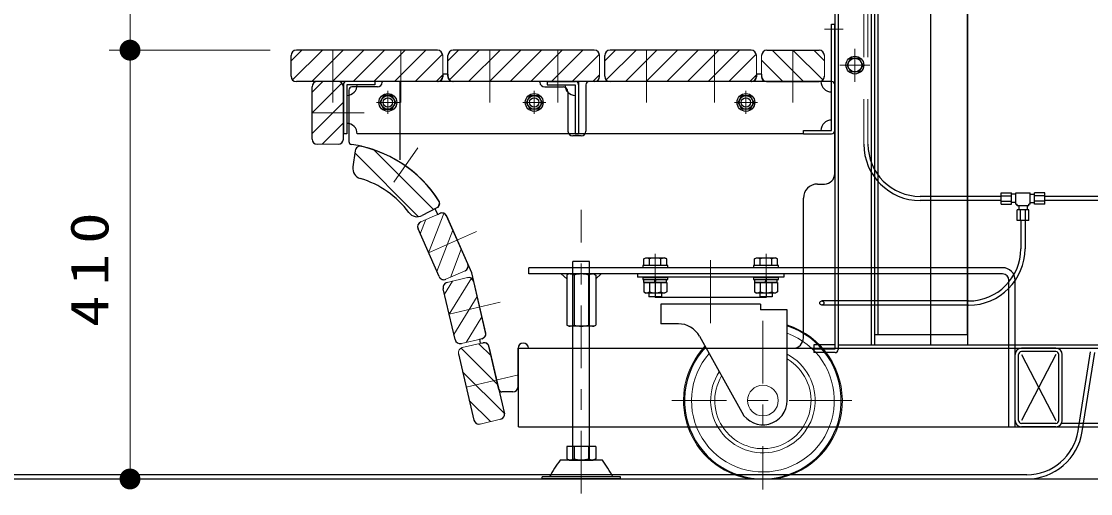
# Model space of a CAD drawing. Units: millimetres on the paper, scale 1:20. Extents: x -385 to 420, y 0 to 267.
# Drawn here: x 229.2 to 280.4, y 40.7 to 63.2 of the extents above; entities that cross this region are included whole.
import ezdxf

# ---------------------------------------------------------------- set-up
doc = ezdxf.new("R2010")
doc.units = ezdxf.units.MM
for name, pattern in [('USER1', [4.5, 2.5, -2]), ('USER2', [6, 3, -1, 1, -1]), ('USER3', [8, 3, -1, 1, -1, 1, -1])]:
    doc.linetypes.add(name, pattern=pattern)
doc.layers.add('1_20', color=7, linetype='Continuous', lineweight=25)
doc.styles.add('ＭＳ ゴシック', font='')
doc.styles.get('ＭＳ ゴシック').set_extended_font_data('MS Gothic')

# ---------------------------------------------------------------- blocks, each defined once
blk = doc.blocks.new('filled_dot')
at = {"color": 0, "linetype": 'Continuous', "lineweight": -2, "const_width": 1.25}
blk.add_lwpolyline([(-0.625, 0, 1), (0.625, 0, 1)], format="xyb", close=True, dxfattribs=at)

msp = doc.modelspace()

# ---------------------------------------------------------------- linework, layer by layer
at = {"layer": '1_20', "lineweight": 13}
for p, q in [((234.436, 61.858), (234.436, 116.358)), ((241.141, 61.858), (233.436, 61.858)), ((234.436, 41.358), (234.436, 61.858))]:
    msp.add_line(p, q, dxfattribs=at)
at = {"layer": '1_20'}
for p, q in [((268.141, 92.108), (268.141, 47.558)), ((268.301, 92.118), (268.301, 47.548)), ((269.901, 47.768), (269.901, 91.018)), ((270.061, 47.768), (270.061, 91.018)), ((272.731, 47.768), (272.731, 91.018)), ((274.491, 91.018), (274.491, 47.768)), ((268.725, 61.143), (268.913, 61.468)), ((268.913, 61.468), (269.288, 61.468)), ((269.288, 61.468), (269.476, 61.143)), ((268.913, 60.818), (268.725, 61.143)), ((269.476, 61.143), (269.288, 60.818)), ((247.348, 56.608), (247.348, 60.358)), ((269.288, 60.818), (268.913, 60.818)), ((246.578, 59.683), (246.39, 59.358)), ((246.39, 59.358), (246.578, 59.033)), ((246.953, 59.683), (246.578, 59.683)), ((247.141, 59.358), (246.953, 59.683)), ((246.953, 59.033), (247.141, 59.358)), ((253.39, 59.358), (253.578, 59.683)), ((253.578, 59.033), (253.39, 59.358)), ((253.578, 59.683), (253.953, 59.683)), ((253.953, 59.683), (254.141, 59.358)), ((254.141, 59.358), (253.953, 59.033)), ((263.515, 59.358), (263.703, 59.683)), ((263.703, 59.033), (263.515, 59.358)), ((263.703, 59.683), (264.078, 59.683)), ((264.078, 59.683), (264.266, 59.358)), ((264.266, 59.358), (264.078, 59.033)), ((246.578, 59.033), (246.953, 59.033)), ((253.953, 59.033), (253.578, 59.033)), ((264.078, 59.033), (263.703, 59.033)), ((276.091, 54.868), (272.228, 54.868)), ((276.091, 55.043), (276.591, 55.043)), ((276.091, 54.493), (276.091, 55.043)), ((276.091, 54.893), (276.591, 54.893)), ((276.591, 54.493), (276.591, 55.043)), ((276.791, 54.968), (276.591, 54.968)), ((276.791, 54.493), (276.791, 55.043)), ((276.791, 55.043), (277.491, 55.043)), ((277.491, 54.493), (277.491, 55.043)), ((277.491, 54.968), (277.691, 54.968)), ((278.191, 55.043), (277.691, 55.043)), ((277.691, 54.493), (277.691, 55.043)), ((278.191, 54.893), (277.691, 54.893)), ((278.191, 54.493), (278.191, 55.043)), ((291.091, 54.868), (278.191, 54.868)), ((276.091, 54.668), (272.228, 54.668)), ((276.091, 54.643), (276.591, 54.643)), ((276.091, 54.493), (276.591, 54.493)), ((276.791, 54.568), (276.591, 54.568)), ((276.791, 54.493), (276.866, 54.493)), ((276.866, 54.418), (276.866, 54.493)), ((277.416, 54.418), (276.866, 54.418)), ((276.866, 53.718), (276.866, 54.218)), ((277.416, 54.218), (276.866, 54.218)), ((276.941, 54.418), (276.941, 54.218)), ((277.016, 53.718), (277.016, 54.218)), ((277.266, 53.718), (277.266, 54.218)), ((277.341, 54.418), (277.341, 54.218)), ((277.491, 54.493), (277.416, 54.493)), ((277.416, 54.418), (277.416, 54.493)), ((277.416, 53.718), (277.416, 54.218)), ((277.491, 54.568), (277.691, 54.568)), ((278.191, 54.643), (277.691, 54.643)), ((278.191, 54.493), (277.691, 54.493)), ((291.091, 54.668), (278.191, 54.668)), ((277.416, 53.718), (276.866, 53.718)), ((277.041, 53.718), (277.041, 52.368)), ((277.241, 53.718), (277.241, 52.368)), ((255.616, 42.258), (255.616, 51.758)), ((256.416, 51.758), (255.616, 51.758)), ((256.416, 42.258), (256.416, 51.758)), ((259.004, 51.877), (259.103, 51.933)), ((259.004, 51.558), (259.004, 51.877)), ((259.103, 51.933), (260.003, 51.933)), ((259.279, 51.558), (259.279, 51.877)), ((259.827, 51.558), (259.827, 51.877)), ((260.101, 51.877), (260.003, 51.933)), ((260.101, 51.558), (260.101, 51.877)), ((264.304, 51.877), (264.403, 51.933)), ((264.304, 51.558), (264.304, 51.877)), ((264.403, 51.933), (265.303, 51.933)), ((264.579, 51.558), (264.579, 51.877)), ((265.127, 51.558), (265.127, 51.877)), ((265.401, 51.877), (265.303, 51.933)), ((265.401, 51.558), (265.401, 51.877)), ((276.166, 51.458), (253.516, 51.458)), ((253.516, 51.158), (253.516, 51.458)), ((276.166, 51.158), (253.516, 51.158)), ((255.06, 51.158), (255.323, 50.92)), ((255.416, 51.158), (255.323, 51.105)), ((256.615, 51.158), (255.416, 51.158)), ((256.615, 51.158), (256.708, 51.105)), ((256.971, 51.158), (256.708, 50.92)), ((265.703, 51.158), (258.703, 51.158)), ((258.703, 51.158), (258.703, 50.998)), ((260.153, 51.558), (258.953, 51.558)), ((258.953, 51.558), (258.953, 51.458)), ((260.153, 51.458), (258.953, 51.458)), ((260.153, 51.458), (260.153, 51.558)), ((265.453, 51.558), (264.253, 51.558)), ((264.253, 51.558), (264.253, 51.458)), ((265.453, 51.458), (264.253, 51.458)), ((265.453, 51.458), (265.453, 51.558)), ((265.703, 51.158), (265.703, 50.998)), ((255.323, 51.105), (255.323, 48.712)), ((255.669, 51.105), (255.669, 48.712)), ((256.362, 51.105), (256.362, 48.712)), ((256.708, 51.105), (256.708, 48.712)), ((265.703, 50.998), (258.703, 50.998)), ((258.953, 50.998), (260.153, 50.998)), ((258.953, 50.998), (258.953, 50.898)), ((258.953, 50.898), (260.153, 50.898)), ((259.004, 50.748), (260.101, 50.748)), ((259.004, 50.748), (259.004, 50.305)), ((260.09, 50.898), (259.015, 50.898)), ((259.015, 50.748), (259.015, 50.898)), ((260.09, 50.748), (259.015, 50.748)), ((259.279, 50.748), (259.279, 50.305)), ((259.513, 50.748), (259.553, 50.898)), ((259.553, 50.998), (259.553, 50.026)), ((259.553, 50.748), (259.593, 50.898)), ((259.827, 50.748), (259.827, 50.305)), ((260.09, 50.748), (260.09, 50.898)), ((260.101, 50.748), (260.101, 50.305)), ((260.153, 50.898), (260.153, 50.998)), ((264.253, 50.998), (265.453, 50.998)), ((264.253, 50.998), (264.253, 50.898)), ((264.253, 50.898), (265.453, 50.898)), ((264.304, 50.748), (265.401, 50.748)), ((264.304, 50.748), (264.304, 50.305)), ((265.39, 50.898), (264.315, 50.898)), ((264.315, 50.748), (264.315, 50.898)), ((265.39, 50.748), (264.315, 50.748)), ((264.579, 50.748), (264.579, 50.305)), ((264.813, 50.748), (264.853, 50.898)), ((264.853, 50.998), (264.853, 50.026)), ((264.853, 50.748), (264.893, 50.898)), ((265.127, 50.748), (265.127, 50.305)), ((265.39, 50.748), (265.39, 50.898)), ((265.401, 50.748), (265.401, 50.305)), ((265.453, 50.898), (265.453, 50.998)), ((276.466, 43.858), (276.466, 50.858)), ((276.766, 43.858), (276.766, 50.858)), ((259.004, 50.305), (259.103, 50.248)), ((260.003, 50.248), (259.103, 50.248)), ((259.253, 50.248), (259.253, 50.058)), ((259.853, 50.248), (259.853, 50.058)), ((260.101, 50.305), (260.003, 50.248)), ((264.304, 50.305), (264.403, 50.248)), ((265.303, 50.248), (264.403, 50.248)), ((264.553, 50.248), (264.553, 50.058)), ((265.153, 50.248), (265.153, 50.058)), ((265.401, 50.305), (265.303, 50.248)), ((259.853, 50.058), (259.253, 50.058)), ((264.853, 50.026), (259.553, 50.026)), ((264.586, 49.714), (259.819, 49.714)), ((259.819, 49.714), (259.819, 48.777)), ((265.153, 50.058), (264.553, 50.058)), ((264.586, 49.714), (264.586, 49.446)), ((274.541, 49.868), (267.521, 49.868)), ((274.541, 49.668), (267.521, 49.668)), ((265.862, 49.446), (264.586, 49.446)), ((265.862, 45.108), (265.862, 49.446)), ((255.416, 48.658), (255.323, 48.712)), ((256.615, 48.658), (255.416, 48.658)), ((256.615, 48.658), (256.708, 48.712)), ((260.659, 48.777), (259.819, 48.777)), ((261.672, 48.181), (263.69, 44.546)), ((253.016, 43.858), (253.016, 47.608)), ((253.016, 47.608), (279.016, 47.608)), ((268.141, 47.768), (267.141, 47.768)), ((267.141, 47.768), (267.141, 47.608)), ((268.141, 47.558), (267.141, 47.558)), ((267.141, 47.558), (267.141, 47.398)), ((268.301, 47.768), (315.981, 47.768)), ((268.301, 47.608), (315.981, 47.608)), ((278.716, 47.608), (277.066, 47.608)), ((268.151, 47.398), (267.141, 47.398)), ((276.766, 44.158), (276.766, 47.308)), ((276.926, 44.158), (276.926, 47.308)), ((278.716, 47.448), (277.066, 47.448)), ((278.716, 47.308), (277.066, 44.158)), ((277.066, 47.308), (278.716, 44.158)), ((278.856, 44.158), (278.856, 47.308)), ((279.016, 44.158), (279.016, 47.308)), ((279.777, 43.659), (280.375, 47.431)), ((279.974, 43.627), (280.573, 47.4)), ((253.016, 43.858), (253.016, 45.018)), ((278.716, 44.018), (277.066, 44.018)), ((305.266, 44.018), (279.016, 44.018)), ((253.016, 43.858), (331.266, 43.858)), ((278.716, 43.858), (277.066, 43.858)), ((256.708, 42.908), (255.323, 42.908)), ((255.323, 42.908), (255.323, 42.326)), ((255.669, 42.908), (255.669, 42.326)), ((256.362, 42.908), (256.362, 42.326)), ((256.708, 42.908), (256.708, 42.326)), ((257.024, 42.258), (255.007, 42.258)), ((255.323, 42.326), (255.441, 42.258)), ((255.441, 42.258), (256.591, 42.258)), ((256.708, 42.326), (256.591, 42.258)), ((277.317, 41.558), (202.481, 41.558)), ((257.891, 41.458), (254.141, 41.458)), ((254.141, 41.358), (254.141, 41.458)), ((257.891, 41.358), (257.891, 41.458)), ((202.43, 41.358), (354.517, 41.358)), ((257.891, 41.358), (254.141, 41.358))]:
    msp.add_line(p, q, dxfattribs=at)
at = {"layer": '1_20', "linetype": 'USER1', "lineweight": 13}
for p, q in [((269.528, 91.018), (269.528, 57.368)), ((269.728, 91.018), (269.728, 57.368))]:
    msp.add_line(p, q, dxfattribs=at)
at = {"layer": '1_20', "color": 2}
for p, q in [((270.221, 48.268), (270.221, 91.018)), ((272.731, 48.268), (272.731, 91.018)), ((274.491, 48.268), (274.491, 91.018)), ((267.981, 58.018), (267.981, 63.108)), ((267.991, 63.108), (268.141, 63.108)), ((268.141, 58.008), (268.141, 63.108)), ((246.141, 60.358), (244.791, 60.358)), ((246.141, 60.358), (246.141, 60.198)), ((254.391, 60.358), (246.141, 60.358)), ((254.391, 60.358), (254.391, 60.198)), ((254.391, 60.358), (255.741, 60.358)), ((255.891, 60.358), (255.891, 57.858)), ((267.481, 60.358), (255.891, 60.358)), ((244.641, 60.208), (244.641, 57.858)), ((244.801, 60.198), (244.801, 57.858)), ((246.141, 60.198), (244.801, 60.198)), ((254.391, 60.198), (255.731, 60.198)), ((255.731, 60.198), (255.731, 57.858)), ((244.801, 57.858), (244.641, 57.858)), ((266.641, 57.858), (245.301, 57.858)), ((255.731, 57.858), (255.891, 57.858)), ((266.641, 57.858), (266.641, 58.018)), ((266.641, 58.018), (267.981, 58.018)), ((266.641, 57.858), (267.991, 57.858)), ((270.061, 48.268), (274.491, 48.268))]:
    msp.add_line(p, q, dxfattribs=at)
at = {"layer": '1_20', "color": 2, "linetype": 'USER3', "lineweight": 13}
msp.add_line((267.644, 62.858), (268.546, 62.858), dxfattribs=at)
at = {"layer": '1_20', "linetype": 'USER2', "lineweight": 13}
for p, q in [((269.101, 60.337), (269.101, 61.919)), ((268.386, 61.143), (269.81, 61.143)), ((246.766, 59.908), (246.766, 58.808)), ((246.766, 59.908), (246.766, 58.808)), ((253.766, 59.908), (253.766, 58.808)), ((253.766, 59.908), (253.766, 58.808)), ((263.891, 59.908), (263.891, 58.808)), ((263.891, 59.908), (263.891, 58.808)), ((246.216, 59.358), (247.316, 59.358)), ((246.216, 59.358), (247.316, 59.358)), ((253.216, 59.358), (254.316, 59.358)), ((253.216, 59.358), (254.316, 59.358)), ((263.341, 59.358), (264.441, 59.358)), ((263.341, 59.358), (264.441, 59.358)), ((256.016, 40.659), (256.016, 54.223)), ((259.553, 52.119), (259.553, 50.314)), ((262.203, 51.811), (262.203, 48.011)), ((264.853, 52.119), (264.853, 50.314)), ((264.703, 48.925), (264.703, 40.857)), ((268.955, 45.108), (260.355, 45.108))]:
    msp.add_line(p, q, dxfattribs=at)
at = {"layer": '1_20', "color": 40, "lineweight": 13}
for p, q in [((242.651, 61.858), (242.141, 61.348)), ((243.641, 61.858), (242.214, 60.432)), ((244.631, 61.858), (243.131, 60.358)), ((245.62, 61.858), (244.12, 60.358)), ((246.61, 61.858), (245.11, 60.358)), ((247.6, 61.858), (246.1, 60.358)), ((248.59, 61.858), (247.09, 60.358)), ((249.385, 61.663), (248.08, 60.358)), ((249.391, 61.608), (249.391, 60.608)), ((250.151, 61.858), (249.641, 61.348)), ((251.141, 61.858), (249.714, 60.432)), ((252.131, 61.858), (250.631, 60.358)), ((253.12, 61.858), (251.62, 60.358)), ((254.11, 61.858), (252.61, 60.358)), ((255.1, 61.858), (253.6, 60.358)), ((256.09, 61.858), (254.59, 60.358)), ((256.885, 61.663), (255.58, 60.358)), ((256.891, 61.608), (256.891, 60.608)), ((257.651, 61.858), (257.141, 61.348)), ((258.641, 61.858), (257.214, 60.432)), ((259.631, 61.858), (258.131, 60.358)), ((260.62, 61.858), (259.12, 60.358)), ((261.61, 61.858), (260.11, 60.358)), ((262.6, 61.858), (261.1, 60.358)), ((263.59, 61.858), (262.09, 60.358)), ((264.385, 61.663), (263.08, 60.358)), ((264.391, 61.608), (264.391, 60.608)), ((264.641, 61.608), (264.641, 60.608)), ((264.641, 61.379), (265.661, 60.358)), ((265.151, 61.858), (266.651, 60.358)), ((266.141, 61.858), (267.567, 60.432)), ((267.131, 61.858), (267.641, 61.348)), ((267.641, 61.608), (267.641, 60.608)), ((243.141, 59.848), (243.651, 60.358)), ((243.391, 60.358), (244.391, 60.358)), ((249.391, 60.679), (249.07, 60.358)), ((256.891, 60.679), (256.57, 60.358)), ((264.391, 60.679), (264.07, 60.358)), ((243.141, 58.858), (244.567, 60.285)), ((243.141, 57.869), (244.641, 59.369)), ((243.62, 57.358), (244.641, 58.379)), ((243.391, 57.358), (244.391, 57.358)), ((248.315, 53.083), (248.576, 53.755)), ((248.338, 53.65), (249.254, 54.053)), ((248.714, 52.177), (249.445, 54.057)), ((249.113, 51.271), (249.881, 53.248)), ((249.757, 50.997), (250.28, 52.342)), ((249.547, 50.905), (250.462, 51.307)), ((249.474, 50.201), (249.855, 50.814)), ((249.601, 50.754), (250.575, 50.982)), ((249.699, 49.237), (250.764, 50.951)), ((249.924, 48.273), (251.044, 50.074)), ((250.507, 47.885), (251.268, 49.11)), ((250.283, 47.833), (251.257, 48.06))]:
    msp.add_line(p, q, dxfattribs=at)
at = {"layer": '1_20', "color": 40}
for p, q in [((242.141, 60.608), (242.141, 61.608)), ((249.141, 61.858), (242.391, 61.858)), ((249.641, 60.608), (249.641, 61.608)), ((256.641, 61.858), (249.891, 61.858)), ((257.141, 60.608), (257.141, 61.608)), ((264.141, 61.858), (257.391, 61.858)), ((264.891, 61.858), (267.391, 61.858)), ((249.141, 60.358), (242.391, 60.358)), ((249.166, 60.358), (246.491, 60.358)), ((246.491, 60.358), (246.491, 60.323)), ((249.391, 60.708), (249.391, 60.583)), ((249.641, 60.708), (249.391, 60.708)), ((249.641, 60.708), (249.641, 60.583)), ((254.041, 60.358), (249.866, 60.358)), ((256.641, 60.358), (249.891, 60.358)), ((254.041, 60.323), (254.041, 60.358)), ((264.166, 60.358), (256.391, 60.358)), ((264.141, 60.358), (257.391, 60.358)), ((264.391, 60.708), (264.391, 60.583)), ((264.641, 60.708), (264.391, 60.708)), ((264.641, 60.708), (264.641, 60.583)), ((267.991, 60.358), (264.866, 60.358)), ((264.891, 60.358), (267.391, 60.358)), ((243.141, 57.608), (243.141, 60.108)), ((244.641, 57.608), (244.641, 60.108)), ((244.901, 59.948), (244.901, 57.498)), ((246.266, 60.098), (245.051, 60.098)), ((254.266, 60.098), (255.156, 60.098)), ((255.381, 59.873), (255.381, 57.983)), ((256.241, 60.208), (256.241, 57.983)), ((268.141, 55.958), (268.141, 60.208)), ((256.016, 57.758), (255.606, 57.758)), ((267.316, 55.458), (267.641, 55.458)), ((266.641, 48.108), (266.641, 54.783)), ((249.019, 54.276), (249.126, 54.333)), ((249.019, 54.276), (249.152, 54.008)), ((249.152, 54.008), (249.267, 54.059)), ((250.777, 51.218), (249.564, 53.945)), ((250.59, 51.637), (249.583, 53.925)), ((249.218, 51.033), (248.21, 53.321)), ((251.449, 48.336), (250.777, 51.218)), ((251.443, 48.36), (250.875, 50.795)), ((249.983, 48.02), (249.415, 50.454)), ((251.159, 48.037), (251.281, 48.066)), ((251.205, 47.843), (251.159, 48.037)), ((251.205, 47.843), (251.326, 47.871)), ((252.079, 45.634), (251.597, 47.703)), ((252.991, 45.768), (252.991, 47.608)), ((252.741, 45.518), (252.225, 45.518))]:
    msp.add_line(p, q, dxfattribs=at)
at = {"layer": '1_20', "color": 40, "linetype": 'USER2', "lineweight": 13}
for p, q in [((244.141, 59.358), (244.141, 61.858)), ((247.391, 59.358), (247.391, 61.858)), ((251.641, 59.358), (251.641, 61.858)), ((254.891, 59.358), (254.891, 61.858)), ((259.141, 59.358), (259.141, 61.858)), ((262.391, 59.358), (262.391, 61.858)), ((266.141, 61.858), (266.141, 59.358)), ((243.141, 58.858), (245.641, 58.858)), ((248.714, 52.177), (251.002, 53.184)), ((249.699, 49.237), (252.133, 49.805))]:
    msp.add_line(p, q, dxfattribs=at)
at = {"layer": '1_20', "color": 4}
for p, q in [((245.202, 57.051), (245.093, 56.275)), ((249.102, 54.32), (248.409, 53.952)), ((251.602, 47.679), (252.352, 44.465)), ((250.142, 47.338), (250.88, 44.173))]:
    msp.add_line(p, q, dxfattribs=at)
at = {"layer": '1_20', "color": 4, "lineweight": 13}
for p, q in [((245.187, 56.945), (248.234, 53.897)), ((246.102, 57.09), (248.952, 54.24)), ((250.271, 47.617), (252.026, 45.863)), ((250.328, 47.638), (251.302, 47.865)), ((251.125, 47.824), (251.703, 47.246)), ((250.34, 46.488), (252.346, 44.482)), ((250.662, 45.105), (251.668, 44.1)), ((251.18, 43.986), (252.154, 44.213))]:
    msp.add_line(p, q, dxfattribs=at)
at = {"layer": '1_20', "color": 4, "linetype": 'USER2', "lineweight": 13}
for p, q in [((247.053, 55.545), (248.2, 57.183)), ((252.945, 46.323), (250.511, 45.755))]:
    msp.add_line(p, q, dxfattribs=at)
at = {"layer": '1_20'}
for centre, radius in [((269.101, 61.143), 0.425), ((269.101, 61.143), 0.325), ((246.766, 59.358), 0.425), ((246.766, 59.358), 0.325), ((246.766, 59.358), 0.225), ((246.766, 59.358), 0.225), ((253.766, 59.358), 0.425), ((253.766, 59.358), 0.325), ((253.766, 59.358), 0.225), ((253.766, 59.358), 0.225), ((263.891, 59.358), 0.425), ((263.891, 59.358), 0.325), ((263.891, 59.358), 0.225), ((263.891, 59.358), 0.225), ((267.521, 49.768), 0.1)]:
    msp.add_circle(centre, radius, dxfattribs=at)
at = {"layer": '1_20', "lineweight": 13}
msp.add_circle((264.703, 45.108), 0.734, dxfattribs=at)
at = {"layer": '1_20', "color": 40}
for centre, radius, start, end in [((242.391, 61.608), 0.25, 90, 180), ((242.391, 61.608), 0.25, 90, 180), ((249.141, 61.608), 0.25, 0, 90), ((249.891, 61.608), 0.25, 90, 180), ((249.891, 61.608), 0.25, 90, 180), ((256.641, 61.608), 0.25, 0, 90), ((257.391, 61.608), 0.25, 90, 180), ((257.391, 61.608), 0.25, 90, 180), ((264.141, 61.608), 0.25, 0, 90), ((264.891, 61.608), 0.25, 90, 180), ((267.391, 61.608), 0.25, 0, 90), ((242.391, 60.608), 0.25, 180, 270), ((243.391, 60.108), 0.25, 90, 180), ((244.391, 60.108), 0.25, 0, 90), ((249.141, 60.608), 0.25, 270, 0), ((249.166, 60.583), 0.225, 270, 0), ((249.891, 60.608), 0.25, 180, 270), ((249.866, 60.583), 0.225, 180, 270), ((256.391, 60.208), 0.15, 90, 180), ((256.641, 60.608), 0.25, 270, 0), ((257.391, 60.608), 0.25, 180, 270), ((264.141, 60.608), 0.25, 270, 0), ((264.166, 60.583), 0.225, 270, 0), ((264.891, 60.608), 0.25, 180, 270), ((264.866, 60.583), 0.225, 180, 270), ((267.391, 60.608), 0.25, 270, 0), ((267.991, 60.208), 0.15, 0, 90), ((245.051, 59.948), 0.15, 90, 180), ((246.266, 60.323), 0.225, 270, 0), ((254.266, 60.323), 0.225, 180, 270), ((255.156, 59.873), 0.225, 0, 90), ((255.606, 57.983), 0.225, 180, 270), ((256.016, 57.983), 0.225, 270, 0), ((243.391, 57.608), 0.25, 180, 270), ((244.391, 57.608), 0.25, 270, 0), ((245.051, 57.498), 0.15, 180, 261.6747), ((244.16, 51.413), 6, 32.6863, 81.6747), ((267.641, 55.958), 0.5, 270, 0), ((267.316, 54.783), 0.675, 90, 180), ((249.021, 54.532), 0.225, 297.9998, 32.6863), ((249.354, 53.824), 0.25, 23.7613, 113.7613), ((249.358, 53.853), 0.225, 23.9866, 113.7613), ((248.439, 53.421), 0.25, 113.7613, 203.7612), ((250.362, 51.536), 0.25, 293.7613, 23.7613), ((249.446, 51.133), 0.25, 203.7612, 293.7613), ((249.658, 50.511), 0.25, 103.13, 193.13), ((250.632, 50.738), 0.25, 13.13, 103.13), ((251.2, 48.304), 0.25, 283.13, 13.13), ((251.23, 48.285), 0.225, 283.13, 13.13), ((266.141, 48.108), 0.5, 270, 0), ((250.226, 48.076), 0.25, 193.13, 283.13), ((251.378, 47.652), 0.225, 13.13, 103.13), ((253.241, 47.608), 0.25, 0, 180), ((252.225, 45.668), 0.15, 193.13, 270), ((252.741, 45.768), 0.25, 270, 0)]:
    msp.add_arc(centre, radius, start, end, dxfattribs=at)
at = {"layer": '1_20', "color": 2}
for centre, radius, start, end in [((244.791, 60.208), 0.15, 90, 180), ((255.741, 60.208), 0.15, 0, 90), ((267.981, 60.358), 0.5, 180, 270), ((244.801, 60.198), 0.5, 270, 0), ((255.731, 60.198), 0.5, 180, 270), ((244.801, 57.858), 0.5, 0, 90), ((267.981, 58.018), 0.5, 90, 180), ((267.991, 58.008), 0.15, 270, 0)]:
    msp.add_arc(centre, radius, start, end, dxfattribs=at)
at = {"layer": '1_20'}
for centre, radius, start, end in [((272.228, 57.368), 2.7, 180, 270), ((272.228, 57.368), 2.5, 180, 270), ((274.541, 52.368), 2.7, 270, 0), ((274.541, 52.368), 2.5, 270, 0), ((259.141, 51.639), 0.274, 60, 120), ((259.553, 51.244), 0.69, 66.5735, 113.4265), ((259.964, 51.639), 0.274, 60, 120), ((264.441, 51.639), 0.274, 60, 120), ((264.853, 51.244), 0.69, 66.5735, 113.4265), ((265.264, 51.639), 0.274, 60, 120), ((255.416, 50.532), 0.626, 66.135, 90), ((256.016, 50.013), 1.146, 72.412, 107.588), ((256.615, 50.532), 0.626, 90.0001, 113.865), ((276.166, 50.858), 0.6, 0, 90), ((276.166, 50.858), 0.3, 0, 90), ((259.141, 50.506), 0.243, 235.6159, 304.3841), ((259.553, 51.17), 0.908, 252.4121, 287.5879), ((259.964, 50.506), 0.243, 235.6159, 304.3841), ((264.441, 50.506), 0.243, 235.6159, 304.3841), ((264.853, 51.17), 0.908, 252.4121, 287.5879), ((265.264, 50.506), 0.243, 235.6159, 304.3841), ((255.416, 49.285), 0.626, 270, 293.865), ((256.016, 49.804), 1.146, 252.412, 287.588), ((256.615, 49.285), 0.626, 246.135, 270), ((260.659, 47.618), 1.159, 29.0344, 90), ((264.703, 45.108), 3.75, 137.0331, 72.0013), ((277.066, 47.308), 0.3, 90, 180), ((278.716, 47.308), 0.3, 0, 90), ((268.151, 47.548), 0.15, 270, 0), ((277.066, 47.308), 0.14, 90, 180), ((278.716, 47.308), 0.14, 0, 90), ((264.703, 45.108), 1.159, 209.0344, 0), ((277.066, 44.158), 0.3, 180, 270), ((277.066, 44.158), 0.14, 180, 270), ((278.716, 44.158), 0.14, 270, 0), ((278.716, 44.158), 0.3, 270, 0), ((277.317, 44.049), 2.491, 270, 350.9822), ((277.317, 44.049), 2.691, 270, 350.9822), ((259.306, 39), 5.395, 142.8409, 152.8879), ((255.496, 42.58), 0.307, 235.6159, 304.3841), ((256.016, 43.419), 1.146, 252.4121, 287.5879), ((256.535, 42.58), 0.307, 235.6159, 304.3841), ((252.725, 39), 5.395, 27.1121, 37.1591)]:
    msp.add_arc(centre, radius, start, end, dxfattribs=at)
at = {"layer": '1_20', "color": 4}
for centre, radius, start, end in [((245.449, 57.017), 0.25, 77.0431, 172), ((244.16, 51.413), 6, 32.9567, 77.0431), ((245.588, 56.205), 0.5, 172, 253.4097), ((244.16, 51.413), 4.5, 36.5901, 73.4097), ((248.985, 54.541), 0.25, 297.9998, 32.9567), ((248.175, 54.394), 0.5, 216.5901, 297.9998), ((252.097, 44.457), 0.25, 283.13, 13.13), ((251.123, 44.23), 0.25, 193.13, 283.13)]:
    msp.add_arc(centre, radius, start, end, dxfattribs=at)
at = {"layer": '1_20', "lineweight": 13}
for radius, start, end in [(3.8, 279.3048, 72.2461), (3.416, 138.8631, 70.1713), (3.8, 136.7884, 260.6952), (2.5, 146.6472, 62.3872), (2.301, 149.2667, 59.7677)]:
    msp.add_arc((264.703, 45.108), radius, start, end, dxfattribs=at)
at = {"layer": '1_20', "color": 4, "lineweight": 13}
for centre, start, end in [((250.385, 47.395), 103.13, 193.13), ((251.359, 47.622), 13.13, 103.13)]:
    msp.add_arc(centre, 0.25, start, end, dxfattribs=at)

# ---------------------------------------------------------------- block references
at = {"layer": '1_20', "lineweight": 13, "xscale": 0.4, "yscale": 0.4}
for p, rotation in [((234.436, 61.858), 270), ((234.436, 61.858), 90), ((234.436, 41.358), 90)]:
    msp.add_blockref('filled_dot', p, dxfattribs=dict(at, rotation=rotation))

# ---------------------------------------------------------------- texts
at = {"layer": '1_20', "insert": (233.436, 51.608), "char_height": 1.833, "attachment_point": 8, "rotation": 90, "style": 'ＭＳ ゴシック'}
msp.add_mtext('\\T1.33;\\W1.2;410', dxfattribs=at)

doc.saveas('drawing.dxf')
